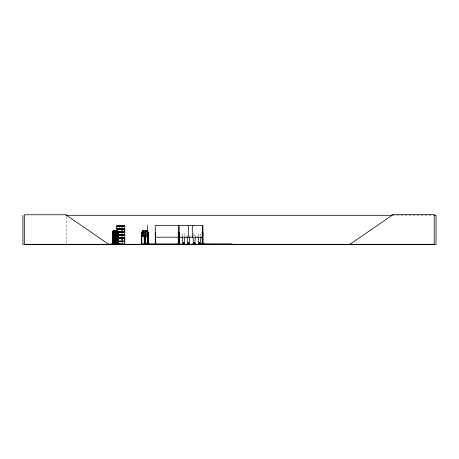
<?xml version="1.0" encoding="UTF-8"?>
<svg xmlns="http://www.w3.org/2000/svg" width="459" height="459" viewBox="0 0 459 459"><rect width="100%" height="100%" fill="white"/><g stroke="black" fill="none" stroke-linecap="round" stroke-linejoin="round"><path stroke-width="0.34" stroke-dasharray="2.29 1.72" d="M392.795 215.305L433.216 215.305M193.4 235.702L193.4 234.124A0.729 0.729 0 0 1 194.134 233.396A0.729 0.729 0 0 1 194.863 234.124L194.863 235.702A1.463 1.463 0 0 1 195.396 236.242M119.277 227.331L119.277 228.628M66.566 216.717L66.566 243.597M198.231 236.242A1.463 1.463 0 0 1 198.764 235.702L198.764 234.124A0.729 0.729 0 0 1 199.493 233.396A0.729 0.729 0 0 1 200.227 234.124L200.227 235.702A1.463 1.463 0 0 1 200.761 236.242M187.197 236.242A1.463 1.463 0 0 1 187.737 235.702M189.2 235.702A1.463 1.463 0 0 1 189.733 236.242M182.263 236.242A1.463 1.463 0 0 1 182.802 235.702L182.802 234.124A0.729 0.729 0 0 1 183.531 233.396A0.729 0.729 0 0 1 184.26 234.124L184.26 235.702A1.463 1.463 0 0 1 184.799 236.242"/><path stroke-width="0.69" d="M122.065 239.713L122.065 238.364L122.065 241.055M122.065 230.51L122.065 229.167L122.065 231.852M124.745 239.713L124.745 238.364L116.597 238.364M124.745 230.51L124.745 229.167L116.597 229.167M145.228 244.085L149.617 244.303L145.228 244.245L145.377 232.524M149.617 244.079L141.854 243.999M176.405 244.079L180.794 244.068M200.658 244.079L205.041 244.303L200.658 244.245L200.589 243.35L200.422 243.958M205.041 244.085L198.42 244.199M112.736 232.512L112.667 244.297M114.417 232.512L114.354 244.303L114.331 243.878M118.175 244.303L118.152 232.443L118.032 244.28M148.119 232.524L148.085 244.303L148.091 243.878M141.854 244.303L141.733 232.598M145.738 244.303L145.755 232.593L145.337 232.466M147.305 232.547L147.494 244.303M188.574 242.851L188.506 243.063M199.602 242.851L199.338 243.018L199.539 242.759M183.703 242.977L183.399 242.805L183.657 243.023M113.43 231.026C112.449 234.888 114.652 234.876 113.66 231.026L113.39 231.026M113.442 236.712C112.461 240.573 114.664 240.562 113.666 236.712L113.396 236.712M116.896 231.026L116.609 233.424L117.194 234.142L117.498 232.61L117.194 231.026L116.861 231.026M113.212 236.471L112.874 239.69L113.333 240.791L113.786 240.791L114.239 239.69L113.901 236.471L113.161 236.425L112.489 238.296M124.756 244.188L110.453 244.245L120.826 244.062M114.211 244.28L114.205 240.177M114.532 244.297L114.595 232.593L113.901 230.734L114.572 232.61L114.205 232.61M145.675 232.61L146.128 231.026L146.587 231.026L147.058 233.424L146.587 234.142L145.675 233.424M188.397 242.84L188.356 243.012M194.255 243.023L194.031 243.029M113.861 236.299L114.532 234.429M145.21 232.002L145.669 230.785L147.058 230.785L147.741 232.61L147.741 233.998L146.828 235.1L145.905 235.1L145.285 234.365M148.079 232.587L148.487 232.593L148.475 234.446L147.064 236.299L145.635 236.299L144.929 235.375M144.608 244.274L144.625 235.358L144.82 244.062L143.581 244.268L144.792 244.245M114.228 233.998L113.78 235.1L113.321 235.1L112.862 233.998L113.207 230.785L115.089 230.785L115.725 232.61M141.349 244.245L141.854 243.878M116.592 230.734L115.674 232.61L115.731 244.303M117.475 236.299L118.388 234.429L118.382 232.593L117.475 230.734M114.434 235.748L115.329 234.635L114.647 236.024L115.301 237.504L114.417 236.293M113.729 236.919L114.199 236.035M114.652 234.142L115.129 233.384L115.783 234.314M113.786 230.734L112.455 232.593L112.461 244.303M112.553 244.303L112.541 232.61L113.803 230.785M116.052 234.888L115.089 236.299L113.155 236.299L112.478 234.429L113.207 236.253M115.129 238.95L116.397 237.079M144.929 231.663L145.635 230.734L147.075 230.734L148.487 232.593L148.377 244.303M144.964 231.697L145.646 230.734M147.041 236.253L148.487 234.446M114.876 235.1L115.725 233.998M114.876 237.751L115.725 236.649M144.269 236.253L145.71 234.429L144.292 236.299L142.806 236.299L141.343 234.446L141.343 232.593L142.806 230.734L144.292 230.734L145.755 232.593M184.34 244.303L184.627 243.35L184.455 243.958M187.628 244.286L187.972 244.28L187.37 244.113L187.37 243.35L187.542 243.958M193.159 244.291L193.606 244.303M195.109 244.297L195.23 243.35L195.058 243.958M195.391 244.291L193.061 244.199M200.044 244.297L200.325 244.291M200.749 244.291L200.474 244.297M194.174 242.759L194.019 243.012M349.953 244.303L392.089 215.305L392.089 214.451L434.22 214.451L434.22 244.303L22.95 244.303L22.95 215.305M182.412 244.199L183.038 244.28L182.435 244.113L182.435 243.35L182.602 243.958M182.298 244.303L184.799 244.28L184.489 244.303M187.232 244.303L189.705 244.303L188.965 244.286L189.561 244.113L189.561 243.35L189.395 243.958M193.176 244.303L193.038 243.35L193.205 243.958M198.54 244.303L198.397 243.35L198.569 243.958M198.707 244.297L198.965 244.303M155.142 244.274L155.217 243.878M116.58 244.194L116.563 243.878M141.791 232.587L141.412 232.61L141.412 244.303M115.955 232.61L115.565 232.61L115.57 244.28M66.027 215.305L392.307 215.305M433.898 215.305L436.05 215.305L436.05 244.549L24.43 244.549L24.43 214.755L66.566 214.755L66.566 215.305L108.697 244.303M116.592 225.926L124.756 225.926M124.756 226.029L116.592 226.029L116.603 228.628L124.75 228.628L124.75 226.035M116.603 226.195L124.745 226.195M116.557 228.811L124.791 228.811M116.557 228.978L124.791 228.978M115.089 230.734L116.374 232.61L115.111 230.734L113.155 230.734L112.501 232.593M116.552 230.734L117.51 230.734M116.569 230.785L117.498 230.785L117.94 232.61L117.94 233.998L117.349 235.1L116.758 235.1L116.161 233.998L116.603 230.785C115.255 232.466 115.307 234.601 116.592 236.299M114.205 231.026L114.652 231.026L115.725 235.255M117.963 231.852L124.75 231.852L124.75 229.167M117.946 232.042L124.791 232.042M117.946 232.208L124.791 232.208M117.963 232.397L124.75 232.397L124.75 234.985L117.969 234.916L124.756 234.991M118.382 232.593L117.98 232.61M112.794 232.61L112.352 232.61L112.352 244.303M155.262 232.61L155.658 232.61L155.704 244.303M178.677 232.61L178.264 232.61L178.218 244.303M179.159 232.61L179.555 232.61L179.601 244.303M202.557 232.61L202.161 232.61L202.161 244.303M202.93 232.61L202.775 244.303M114.652 233.671L115.089 236.069L114.652 236.792L113.809 236.069M117.963 235.1L124.756 235.1M117.963 235.237L124.756 235.22M117.969 235.392L124.745 235.392M116.552 236.299L117.51 236.299M112.518 237.079L113.149 238.02M155.262 237.2L178.66 237.2M179.159 237.2L202.557 237.2M116.597 237.825L124.75 237.825L124.75 235.237M116.557 238.014L124.791 238.014M116.557 238.181L124.791 238.181M114.543 238.296L113.912 236.425L114.584 238.296M114.543 240.12L113.866 241.991L113.161 241.991L112.489 240.12L113.212 241.945M116.597 241.055L124.75 241.055L124.75 238.364M116.557 241.239L124.791 241.239M116.557 241.405L124.791 241.405M116.597 241.595L124.75 241.595L124.75 244.188M113.172 241.945L113.901 241.945M183.043 243.838L183.405 243.838M187.978 243.838L188.953 243.838M199.005 243.838L199.981 243.838M112.317 243.878L112.903 243.878L112.903 244.303M114.171 243.878L114.566 243.878M115.536 243.878L116.793 243.878M118.382 243.878L117.952 243.878L117.952 244.303L117.98 234.669M144.201 243.878L144.711 243.878M145.268 243.878L145.755 243.878M178.218 243.878L178.723 243.878L178.781 244.274M179.113 243.878L179.601 243.878M182.43 243.958L184.627 243.958M187.37 243.958L189.561 243.958M193.032 243.958L195.23 243.958M198.397 243.958L200.589 243.958M202.729 243.878L232.053 243.941L232.053 244.303M110.453 244.085L124.745 244.113M184.22 244.199L184.375 244.28M148.068 244.28L147.953 243.878M141.389 234.429L142.829 236.253M147.064 230.734L148.475 232.593M144.964 235.341L145.669 236.253M115.089 233.43L116.052 234.801M112.455 234.446L113.786 236.299M116.087 232.478L115.955 244.303M202.861 244.297L202.809 243.941M116.741 244.28L116.752 236.735M113.889 230.785L114.205 238.112M202.924 225.501L202.93 244.303M202.115 244.303L202.115 243.878L202.677 244.274L202.557 225.501L179.159 225.501L179.13 244.303M199.831 243.958L199.831 242.679L199.16 242.679L199.16 243.958M194.467 243.958L194.467 242.679L193.796 242.679L193.796 243.958M192.315 225.501L192.315 237.2M188.804 243.958L188.804 242.679L188.133 242.679L188.133 243.958M188.293 225.501L188.293 237.2M183.864 243.958L183.864 242.679L183.198 242.679L183.198 243.958M179.509 243.878L179.509 244.303M179.205 243.878L179.205 244.303M178.677 244.303L178.66 225.501L155.262 225.501L155.268 244.303M178.522 232.61L178.528 244.303L178.476 243.878M178.31 243.878L178.31 244.303M176.715 244.303L176.715 243.941L146.995 243.941L146.995 244.303M155.871 243.941L155.871 244.303M155.612 243.878L155.612 244.303M148.326 243.878L148.326 244.303M147.546 243.878L147.597 244.303M147.345 225.501L147.345 244.303L147.305 243.878M145.658 243.878L145.664 244.303M145.354 243.878L145.36 244.303M144.287 236.046L144.344 244.303M144.246 236.046L144.241 244.303M143.552 230.734L143.552 236.299M141.762 243.878L141.762 244.303M122.071 226.035L122.065 228.628M122.065 232.397L122.071 234.985M122.071 235.237L122.065 237.825M122.065 241.595L122.071 244.188M118.99 243.878L119.019 244.303M118.87 243.878L118.847 244.303M118.761 243.878L118.743 244.303M118.72 243.999L118.72 244.303M118.353 243.878L118.376 244.303M118.347 232.61L118.347 244.303M116.632 236.735L116.661 244.303M116.437 235.857L116.488 244.303L116.345 235.358M116.276 235.358L116.316 244.303M116.213 243.878L116.225 244.303M115.989 235.358L116.041 244.303M115.811 232.61L115.84 244.303M115.657 243.878L115.657 244.303M112.862 234.669L112.862 238.112M112.862 240.177L112.834 244.303M112.794 234.669L112.794 238.112M112.794 240.177L112.73 244.303M200.956 236.97A1.463 1.463 0 0 1 200.526 238.003L200.227 243.643L198.764 243.643L198.46 238.003A1.463 1.463 0 0 1 198.03 236.97M195.597 236.97A1.463 1.463 0 0 1 195.167 238.003L194.863 243.643L193.4 243.643L193.101 238.003A1.463 1.463 0 0 1 192.671 236.97M189.928 236.97A1.463 1.463 0 0 1 189.498 238.003L189.2 243.643L187.737 243.643L187.433 238.003A1.463 1.463 0 0 1 187.002 236.97M184.994 236.97A1.463 1.463 0 0 1 184.564 238.003L184.26 243.643L182.802 243.643L182.498 238.003A1.463 1.463 0 0 1 182.068 236.97M143.3 231.026L142.835 233.424L143.3 234.142L143.782 234.142L144.269 232.61L143.782 231.026L143.3 231.026M142.829 230.785L142.106 232.61L142.106 233.998L143.076 235.1L144.034 235.1L144.981 233.998L144.981 232.61L144.269 230.785L142.829 230.785M194.8 244.113L194.8 244.113M119.122 244.303L119.139 243.878L119.105 244.303"/></g></svg>
